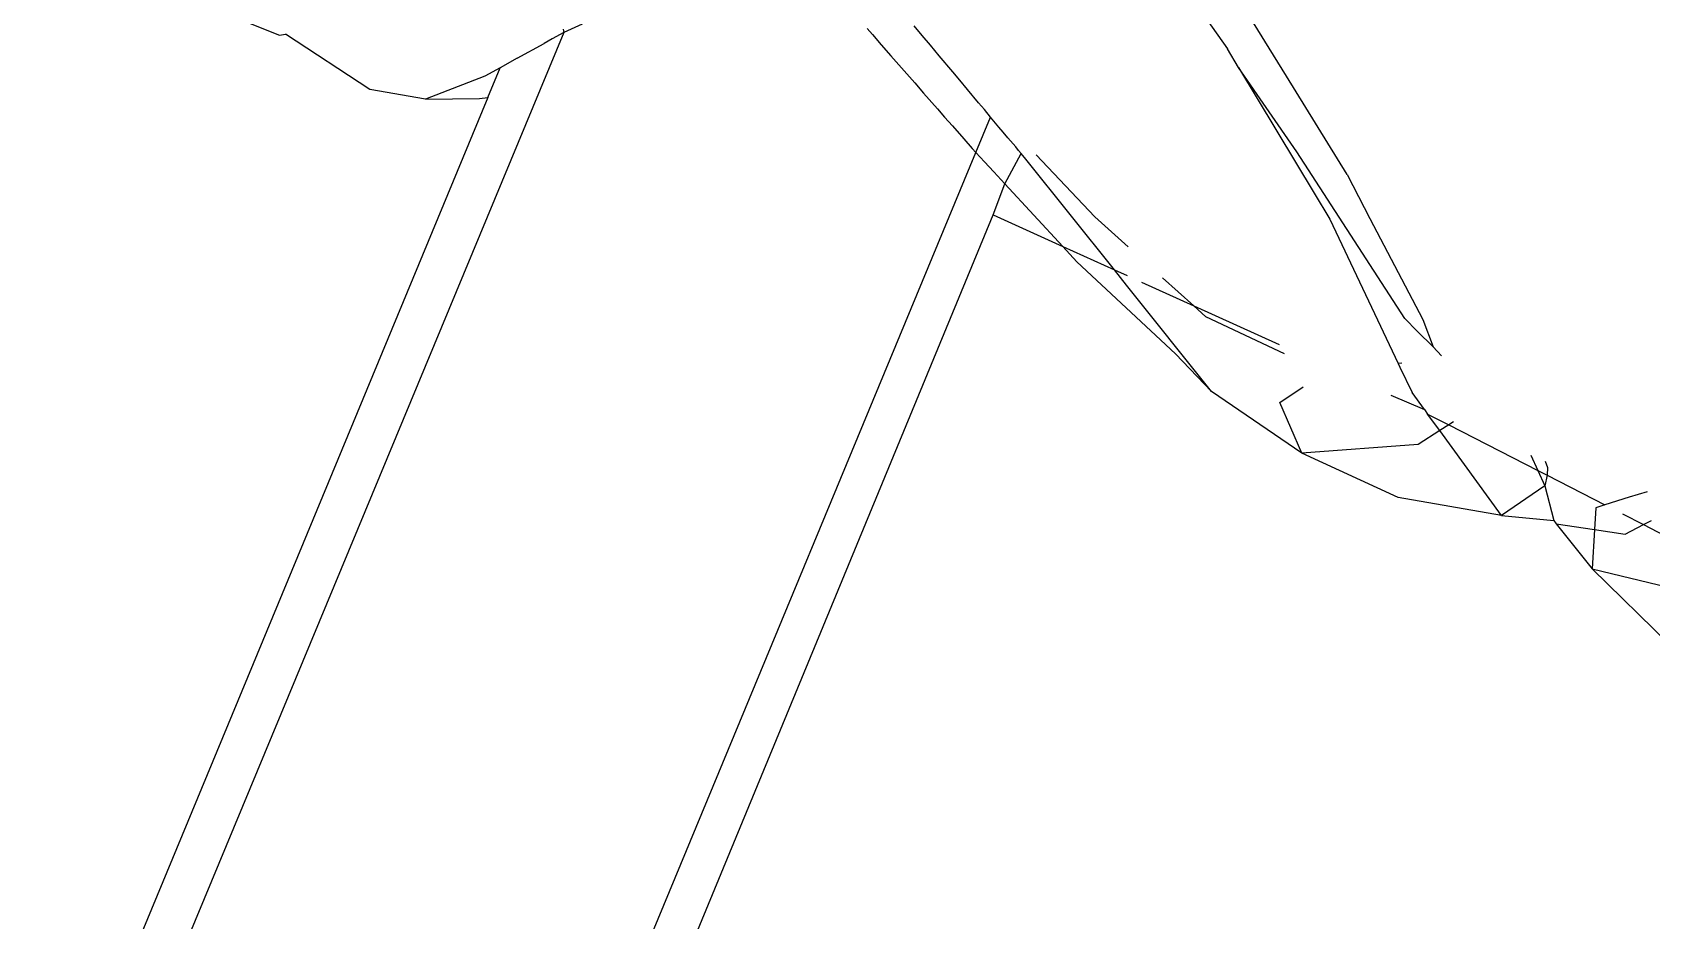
# Model space of a CAD drawing. Header units: inches. Extents: x 3324238 to 135265466, y -1036581 to 20094598.
# Drawn here: x 3354736.023 to 3354736.664, y -519082.294 to -519081.943 of the extents above; entities that cross this region are included whole.
import ezdxf

# ---------------------------------------------------------------- set-up
doc = ezdxf.new("R2010")
doc.units = ezdxf.units.IN
doc.header["$MEASUREMENT"] = 0
doc.layers.add('FURNITURE', color=32, linetype='Continuous', lineweight=13)

msp = doc.modelspace()

# ---------------------------------------------------------------- linework, layer by layer
for p, q in [((3354736.47089, -519081.91306, 0.00267), (3354736.49624, -519081.94915, 0.00267)), ((3354736.09667, -519081.93396, 0.00267), (3354736.12128, -519081.94364, 0.00267)), ((3354736.51956, -519081.9599, 0.00267), (3354736.50141, -519081.93051, 0.00267)), ((3354736.241, -519081.93934, 0.00267), (3354736.23378, -519081.94262, 0.00267)), ((3354736.35369, -519081.94106, 0.00267), (3354736.3558, -519081.94347, 0.00267)), ((3354736.37553, -519081.94388, 0.00267), (3354736.37228, -519081.94, 0.00267)), ((3354736.23378, -519081.94262, 0.00267), (3354735.54841, -519083.59309, 0.00267)), ((3354736.12128, -519081.94364, 0.00267), (3354736.12362, -519081.94336, 0.00267)), ((3354736.15694, -519081.96525, 0.00267), (3354736.12362, -519081.94336, 0.00267)), ((3354736.21532, -519081.95284, 0.00267), (3354736.22595, -519081.94696, 0.00267)), ((3354736.22916, -519081.94518, 0.00267), (3354736.22595, -519081.94696, 0.00267)), ((3354736.23378, -519081.94262, 0.00267), (3354736.22916, -519081.94518, 0.00267)), ((3354736.23346, -519081.94134, 0.00267), (3354736.23378, -519081.94262, 0.00267)), ((3354736.3558, -519081.94347, 0.00267), (3354736.35931, -519081.94747, 0.00267)), ((3354736.35931, -519081.94747, 0.00267), (3354736.36312, -519081.95182, 0.00267)), ((3354736.37872, -519081.94768, 0.00267), (3354736.37553, -519081.94388, 0.00267)), ((3354736.3822, -519081.95182, 0.00267), (3354736.37872, -519081.94768, 0.00267)), ((3354736.21532, -519081.95284, 0.00267), (3354736.20854, -519081.95659, 0.00267)), ((3354736.36312, -519081.95182, 0.00267), (3354736.36936, -519081.95894, 0.00267)), ((3354736.38757, -519081.95823, 0.00267), (3354736.3822, -519081.95182, 0.00267)), ((3354736.50062, -519081.95643, 0.00267), (3354736.49624, -519081.94915, 0.00267)), ((3354736.20246, -519081.95995, 0.00267), (3354736.17901, -519081.96907, 0.00267)), ((3354736.20854, -519081.95659, 0.00267), (3354736.20246, -519081.95995, 0.00267)), ((3354736.20367, -519081.96835, 0.00267), (3354736.20854, -519081.95659, 0.00267)), ((3354736.36936, -519081.95894, 0.00267), (3354736.37257, -519081.9626, 0.00267)), ((3354736.39036, -519081.96155, 0.00267), (3354736.38757, -519081.95823, 0.00267)), ((3354736.52371, -519081.9898, 0.00267), (3354736.50062, -519081.95643, 0.00267)), ((3354736.50062, -519081.95643, 0.00267), (3354736.53055, -519082.00617, 0.00267)), ((3354736.54358, -519081.9988, 0.00267), (3354736.51956, -519081.9599, 0.00267)), ((3354736.17901, -519081.96907, 0.00267), (3354736.15694, -519081.96525, 0.00267)), ((3354736.37257, -519081.9626, 0.00267), (3354736.37608, -519081.96661, 0.00267)), ((3354736.37608, -519081.96661, 0.00267), (3354736.38157, -519081.97287, 0.00267)), ((3354736.39339, -519081.96517, 0.00267), (3354736.39036, -519081.96155, 0.00267)), ((3354736.39782, -519081.97045, 0.00267), (3354736.39339, -519081.96517, 0.00267)), ((3354736.20367, -519081.96835, 0.00267), (3354735.53874, -519083.57259, 0.00267)), ((3354736.17901, -519081.96907, 0.00267), (3354736.20032, -519081.96879, 0.00267)), ((3354736.20032, -519081.96879, 0.00267), (3354736.20367, -519081.96835, 0.00267)), ((3354736.38157, -519081.97287, 0.00267), (3354736.38437, -519081.97607, 0.00267)), ((3354736.40009, -519081.97316, 0.00267), (3354736.39782, -519081.97045, 0.00267)), ((3354736.40258, -519081.97612, 0.00267), (3354736.40009, -519081.97316, 0.00267)), ((3354736.38437, -519081.97607, 0.00267), (3354736.38743, -519081.97957, 0.00267)), ((3354736.38743, -519081.97957, 0.00267), (3354736.39195, -519081.98473, 0.00267)), ((3354736.39677, -519081.99014, 0.00267), (3354736.40258, -519081.97612, 0.00267)), ((3354736.40588, -519081.98005, 0.00267), (3354736.40258, -519081.97612, 0.00267)), ((3354736.39195, -519081.98473, 0.00267), (3354736.39527, -519081.98851, 0.00267)), ((3354736.40756, -519081.98207, 0.00267), (3354736.40588, -519081.98005, 0.00267)), ((3354736.40941, -519081.98426, 0.00267), (3354736.40756, -519081.98207, 0.00267)), ((3354736.41044, -519081.9855, 0.00267), (3354736.40941, -519081.98426, 0.00267)), ((3354736.41248, -519081.98792, 0.00267), (3354736.41044, -519081.9855, 0.00267)), ((3354735.68776, -519083.69925, 0.00267), (3354736.39677, -519081.99014, 0.00267)), ((3354736.39677, -519081.99014, 0.00267), (3354736.39527, -519081.98851, 0.00267)), ((3354736.4002, -519081.99385, 0.00267), (3354736.39677, -519081.99014, 0.00267)), ((3354736.40815, -519082.00245, 0.00267), (3354736.41465, -519081.99051, 0.00267)), ((3354736.41361, -519081.98927, 0.00267), (3354736.41248, -519081.98792, 0.00267)), ((3354736.41465, -519081.99051, 0.00267), (3354736.41361, -519081.98927, 0.00267)), ((3354736.41654, -519081.99277, 0.00267), (3354736.41465, -519081.99051, 0.00267)), ((3354736.44373, -519082.01553, 0.00267), (3354736.42062, -519081.99105, 0.00267)), ((3354736.53586, -519082.00857, 0.00267), (3354736.52371, -519081.9898, 0.00267)), ((3354736.40193, -519081.99572, 0.00267), (3354736.4002, -519081.99385, 0.00267)), ((3354736.40381, -519081.99776, 0.00267), (3354736.40193, -519081.99572, 0.00267)), ((3354736.40815, -519082.00245, 0.00267), (3354736.40381, -519081.99776, 0.00267)), ((3354736.45158, -519082.03655, 0.00267), (3354736.41654, -519081.99277, 0.00267)), ((3354736.54358, -519081.9988, 0.00267), (3354736.55264, -519082.01617, 0.00267)), ((3354736.40355, -519082.01481, 0.00267), (3354736.40815, -519082.00245, 0.00267)), ((3354736.43107, -519082.02727, 0.00267), (3354736.40815, -519082.00245, 0.00267)), ((3354736.53055, -519082.00617, 0.00267), (3354736.53672, -519082.01643, 0.00267)), ((3354736.56641, -519082.05577, 0.00267), (3354736.53586, -519082.00857, 0.00267)), ((3354735.71055, -519083.69181, 0.00267), (3354736.40355, -519082.01481, 0.00267)), ((3354736.40355, -519082.01481, 0.00267), (3354736.43107, -519082.02727, 0.00267)), ((3354736.45697, -519082.02743, 0.00267), (3354736.44373, -519082.01553, 0.00267)), ((3354736.53672, -519082.01643, 0.00267), (3354736.56383, -519082.07359, 0.00267)), ((3354736.55264, -519082.01617, 0.00267), (3354736.57354, -519082.05622, 0.00267)), ((3354736.43669, -519082.03335, 0.00267), (3354736.43107, -519082.02727, 0.00267)), ((3354736.43107, -519082.02727, 0.00267), (3354736.45158, -519082.03655, 0.00267)), ((3354736.43669, -519082.03335, 0.00267), (3354736.47571, -519082.06975, 0.00267)), ((3354736.45158, -519082.03655, 0.00267), (3354736.45652, -519082.03878, 0.00267)), ((3354736.45637, -519082.04253, 0.00267), (3354736.45158, -519082.03655, 0.00267)), ((3354736.48999, -519082.08462, 0.00267), (3354736.45637, -519082.04253, 0.00267)), ((3354736.46219, -519082.04135, 0.00267), (3354736.4829, -519082.05072, 0.00267)), ((3354736.4829, -519082.05072, 0.00267), (3354736.47057, -519082.03965, 0.00267)), ((3354736.4829, -519082.05072, 0.00267), (3354736.51672, -519082.06602, 0.00267)), ((3354736.48774, -519082.05507, 0.00267), (3354736.4829, -519082.05072, 0.00267)), ((3354736.51885, -519082.0698, 0.00267), (3354736.48774, -519082.05507, 0.00267)), ((3354736.57135, -519082.06076, 0.00267), (3354736.56641, -519082.05577, 0.00267)), ((3354736.57354, -519082.05622, 0.00267), (3354736.57769, -519082.06703, 0.00267)), ((3354736.57769, -519082.06703, 0.00267), (3354736.57135, -519082.06076, 0.00267)), ((3354736.57769, -519082.06703, 0.00267), (3354736.581, -519082.0705, 0.00267)), ((3354736.48999, -519082.08462, 0.00267), (3354736.47571, -519082.06975, 0.00267)), ((3354736.56526, -519082.07341, 0.00267), (3354736.56383, -519082.07359, 0.00267)), ((3354736.56383, -519082.07359, 0.00267), (3354736.56449, -519082.07499, 0.00267)), ((3354736.56449, -519082.07499, 0.00267), (3354736.56927, -519082.08505, 0.00267)), ((3354736.52569, -519082.10899, 0.00267), (3354736.48999, -519082.08462, 0.00267)), ((3354736.517, -519082.08898, 0.00267), (3354736.52617, -519082.08282, 0.00267)), ((3354736.56083, -519082.08606, 0.00267), (3354736.57415, -519082.09177, 0.00267)), ((3354736.57415, -519082.09177, 0.00267), (3354736.56927, -519082.08505, 0.00267)), ((3354736.52569, -519082.10899, 0.00267), (3354736.517, -519082.08898, 0.00267)), ((3354736.57415, -519082.09177, 0.00267), (3354736.57545, -519082.09356, 0.00267)), ((3354736.57545, -519082.09356, 0.00267), (3354736.5838, -519082.09784, 0.00267)), ((3354736.58023, -519082.10013, 0.00267), (3354736.57545, -519082.09356, 0.00267)), ((3354736.58023, -519082.10013, 0.00267), (3354736.57172, -519082.10558, 0.00267)), ((3354736.5838, -519082.09784, 0.00267), (3354736.58023, -519082.10013, 0.00267)), ((3354736.60464, -519082.1337, 0.00267), (3354736.58023, -519082.10013, 0.00267)), ((3354736.58569, -519082.09663, 0.00267), (3354736.5838, -519082.09784, 0.00267)), ((3354736.5838, -519082.09784, 0.00267), (3354736.61905, -519082.1159, 0.00267)), ((3354736.57172, -519082.10558, 0.00267), (3354736.52569, -519082.10899, 0.00267)), ((3354736.56375, -519082.12663, 0.00267), (3354736.52569, -519082.10899, 0.00267)), ((3354736.61628, -519082.10978, 0.00267), (3354736.61905, -519082.1159, 0.00267)), ((3354736.62197, -519082.11223, 0.00267), (3354736.62287, -519082.11474, 0.00267)), ((3354736.61905, -519082.1159, 0.00267), (3354736.62181, -519082.12199, 0.00267)), ((3354736.61905, -519082.1159, 0.00267), (3354736.62277, -519082.11781, 0.00267)), ((3354736.62277, -519082.11781, 0.00267), (3354736.62181, -519082.12199, 0.00267)), ((3354736.62287, -519082.11474, 0.00267), (3354736.62277, -519082.11781, 0.00267)), ((3354736.62277, -519082.11781, 0.00267), (3354736.6456, -519082.12951, 0.00267)), ((3354736.60464, -519082.1337, 0.00267), (3354736.56375, -519082.12663, 0.00267)), ((3354736.62181, -519082.12199, 0.00267), (3354736.60464, -519082.1337, 0.00267)), ((3354736.62181, -519082.12199, 0.00267), (3354736.62532, -519082.13567, 0.00267)), ((3354736.65522, -519082.12651, 0.00267), (3354736.6456, -519082.12951, 0.00267)), ((3354736.6623, -519082.12431, 0.00267), (3354736.65522, -519082.12651, 0.00267)), ((3354736.64199, -519082.13064, 0.00267), (3354736.64147, -519082.13925, 0.00267)), ((3354736.6456, -519082.12951, 0.00267), (3354736.64199, -519082.13064, 0.00267)), ((3354736.65252, -519082.13306, 0.00267), (3354736.66083, -519082.13732, 0.00267)), ((3354736.60464, -519082.1337, 0.00267), (3354736.62532, -519082.13567, 0.00267)), ((3354736.62532, -519082.13567, 0.00267), (3354736.62636, -519082.13698, 0.00267)), ((3354736.62636, -519082.13698, 0.00267), (3354736.64054, -519082.15478, 0.00267)), ((3354736.62636, -519082.13698, 0.00267), (3354736.64147, -519082.13925, 0.00267)), ((3354736.64147, -519082.13925, 0.00267), (3354736.64054, -519082.15478, 0.00267)), ((3354736.64147, -519082.13925, 0.00267), (3354736.65362, -519082.14109, 0.00267)), ((3354736.65362, -519082.14109, 0.00267), (3354736.66083, -519082.13732, 0.00267)), ((3354736.66083, -519082.13732, 0.00267), (3354736.66395, -519082.13569, 0.00267)), ((3354736.66083, -519082.13732, 0.00267), (3354736.66915, -519082.14158, 0.00267)), ((3354736.64054, -519082.15478, 0.00267), (3354736.67061, -519082.16201, 0.00267)), ((3354736.64054, -519082.15478, 0.00267), (3354736.67105, -519082.18455, 0.00267))]:
    msp.add_line(p, q)
at = {"layer": 'FURNITURE', "lineweight": 30}
msp.add_arc((3354732.75313, -519086.61744, 0.00267), 12.0161, 2.966283, 177.033717, dxfattribs=at)

doc.saveas('drawing.dxf')
